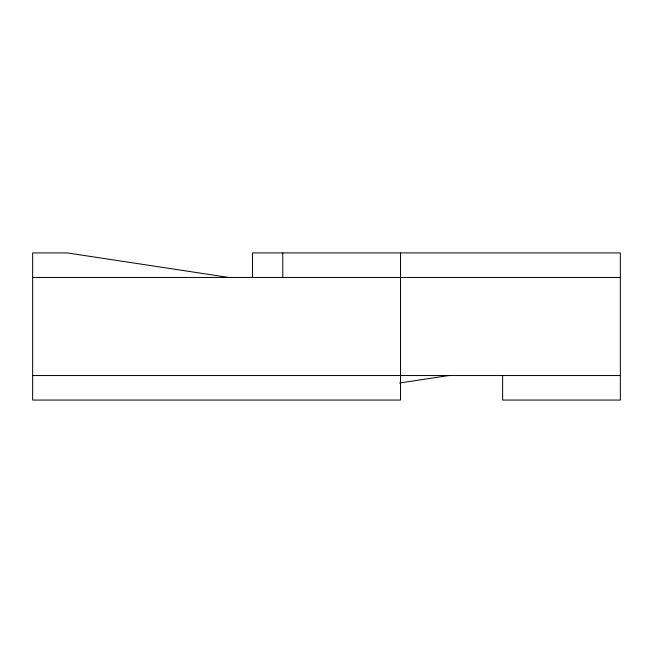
<?xml version="1.0" encoding="UTF-8"?>
<svg xmlns="http://www.w3.org/2000/svg" width="653" height="653" viewBox="0 0 653 653"><rect width="100%" height="100%" fill="white"/><g stroke="black" fill="none" stroke-linecap="round" stroke-linejoin="round"><path stroke-width="0.98" d="M399.546 383.009L448.693 375.548M32.65 277.452L620.35 277.452M32.65 375.548L620.35 375.548M228.828 277.452L67.341 252.931L32.65 252.931L32.65 400.069L400.493 400.069L400.493 252.931M502.639 375.548L502.639 400.069L620.35 400.069L620.35 252.931L252.507 252.931L252.507 277.452M282.782 252.931L282.782 277.452"/></g></svg>
